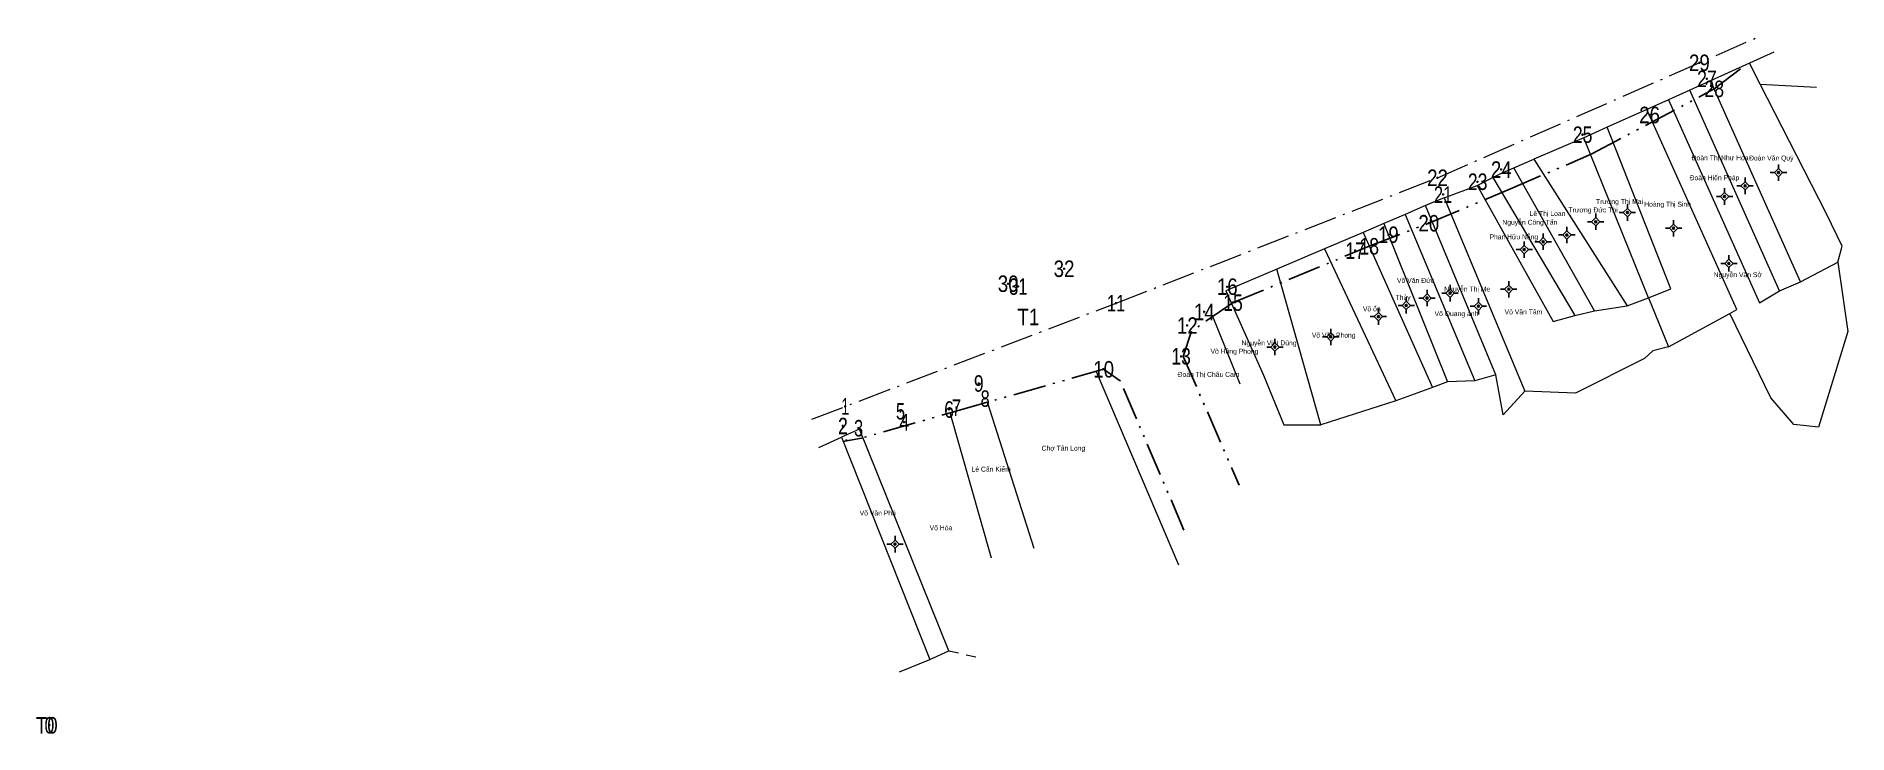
# Model space of a CAD drawing. Header units: metres. Extents: x 542696 to 543246, y 1835559 to 1835770.
import ezdxf
from ezdxf.enums import TextEntityAlignment as Align

# ---------------------------------------------------------------- set-up
doc = ezdxf.new("R2010")
doc.units = ezdxf.units.M
doc.header["$LTSCALE"] = 2
for name, pattern in [('DASH_DOUBLE_DOT', [9.2, 5, -1.2, 0.3, -1.2, 0.3, -1.2]), ('DOT_DASHED', [7.7, 5, -1.2, 0.3, -1.2]), ('SHORT_DASHED', [2.7, 1.5, -1.2])]:
    doc.linetypes.add(name, pattern=pattern)
for name, color, linetype, lineweight in [('11', 7, 'Continuous', 13), ('20', 7, 'Continuous', 13), ('21', 7, 'DASH_DOUBLE_DOT', 25), ('40', 7, 'Continuous', 25)]:
    doc.layers.add(name, color=color, linetype=linetype, lineweight=lineweight)
doc.layers.add('12', color=7, linetype='Continuous')
doc.layers.add('23', color=7, linetype='Continuous')

msp = doc.modelspace()

# ---------------------------------------------------------------- hatches: boundary and pattern name
at = {"layer": '40'}
for points in [[(543225.339, 1835728.88, 1), (543224.739, 1835728.88, 1)], [(543208.969, 1835721.61, 1), (543208.369, 1835721.61, 1)], [(543215.179, 1835724.86, 1), (543214.579, 1835724.86, 1)], [(543179.439, 1835716.75, 1), (543178.839, 1835716.75, 1)], [(543169.809, 1835713.96, 1), (543169.209, 1835713.96, 1)], [(543193.479, 1835711.99, 1), (543192.879, 1835711.99, 1)], [(543148.119, 1835705.51, 1), (543147.519, 1835705.51, 1)], [(543153.859, 1835707.89, 1), (543153.259, 1835707.89, 1)], [(543161.059, 1835709.94, 1), (543160.459, 1835709.94, 1)], [(543210.279, 1835701.32, 1), (543209.679, 1835701.32, 1)], [(543112.259, 1835688.56, 1), (543111.659, 1835688.56, 1)], [(543118.569, 1835690.8, 1), (543117.969, 1835690.8, 1)], [(543125.559, 1835692.26, 1), (543124.959, 1835692.26, 1)], [(543143.399, 1835693.46, 1), (543142.799, 1835693.46, 1)], [(543103.809, 1835685.15, 1), (543103.209, 1835685.15, 1)], [(543134.179, 1835688.3, 1), (543133.579, 1835688.3, 1)], [(543089.359, 1835678.99, 1), (543088.759, 1835678.99, 1)], [(543072.379, 1835675.91, 1), (543071.779, 1835675.91, 1)], [(542956.969, 1835616.06, 1), (542956.369, 1835616.06, 1)]]:
    msp.add_hatch(color=256, dxfattribs=at).paths.add_polyline_path(points)

# ---------------------------------------------------------------- linework, layer by layer
at = {"layer": '11'}
for p, q in [((543201.31, 1835762.23), (543200.69, 1835762.23)), ((543201, 1835761.91), (543201, 1835762.54)), ((543203.61, 1835757.37), (543202.99, 1835757.37)), ((543203.3, 1835757.06), (543203.3, 1835757.68)), ((543205.85, 1835754.3), (543205.22, 1835754.3)), ((543205.54, 1835753.99), (543205.54, 1835754.61)), ((543186.19, 1835746.39), (543185.57, 1835746.39)), ((543185.88, 1835746.08), (543185.88, 1835746.71)), ((543165.86, 1835740.39), (543165.23, 1835740.39)), ((543165.54, 1835740.08), (543165.54, 1835740.71)), ((543121.78, 1835727.31), (543121.16, 1835727.31)), ((543121.47, 1835726.99), (543121.47, 1835727.62)), ((543141.13, 1835729.79), (543140.51, 1835729.79)), ((543140.82, 1835729.48), (543140.82, 1835730.1)), ((543123.45, 1835722.2), (543122.83, 1835722.2)), ((543123.14, 1835721.89), (543123.14, 1835722.52)), ((543133.95, 1835726.11), (543133.33, 1835726.11)), ((543133.64, 1835725.8), (543133.64, 1835726.42)), ((543119.12, 1835713.51), (543118.49, 1835713.51)), ((543118.81, 1835713.2), (543118.81, 1835713.82)), ((543096.44, 1835704.87), (543096.44, 1835705.5)), ((543101.03, 1835706.51), (543100.41, 1835706.51)), ((543100.72, 1835706.2), (543100.72, 1835706.82)), ((543106.84, 1835710.02), (543106.22, 1835710.02)), ((543106.53, 1835709.71), (543106.53, 1835710.33)), ((543008.33, 1835699.69), (543007.71, 1835699.69)), ((543008.02, 1835699.37), (543008.02, 1835700)), ((543096.75, 1835705.18), (543096.13, 1835705.18)), ((542991.35, 1835695.15), (542990.73, 1835695.15)), ((542991.04, 1835694.84), (542991.04, 1835695.46)), ((542994.43, 1835694.28), (542993.81, 1835694.28)), ((542994.12, 1835693.97), (542994.12, 1835694.59)), ((543057.9, 1835694.24), (543057.28, 1835694.24)), ((543057.59, 1835693.92), (543057.59, 1835694.55)), ((543024.13, 1835689.23), (543023.51, 1835689.23)), ((543023.82, 1835688.92), (543023.82, 1835689.54)), ((543059.66, 1835689.4), (543059.03, 1835689.4)), ((543059.34, 1835689.09), (543059.34, 1835689.72)), ((543050.93, 1835686.56), (543050.31, 1835686.56)), ((543050.62, 1835686.25), (543050.62, 1835686.87)), ((543045.76, 1835682.44), (543045.14, 1835682.44)), ((543045.45, 1835682.12), (543045.45, 1835682.75)), ((543043.88, 1835673.09), (543043.25, 1835673.09)), ((543043.57, 1835672.78), (543043.57, 1835673.4)), ((543020.35, 1835669.17), (543019.72, 1835669.17)), ((543020.04, 1835668.85), (543020.04, 1835669.48)), ((542982.41, 1835664.86), (542981.79, 1835664.86)), ((542982.1, 1835664.55), (542982.1, 1835665.17)), ((542941.86, 1835657.9), (542941.24, 1835657.9)), ((542941.55, 1835657.58), (542941.55, 1835658.21)), ((542958.65, 1835656.4), (542958.02, 1835656.4)), ((542958.33, 1835656.09), (542958.33, 1835656.72)), ((542973.4, 1835656.95), (542972.78, 1835656.95)), ((542973.09, 1835656.64), (542973.09, 1835657.27)), ((542975.65, 1835657.51), (542975.03, 1835657.51)), ((542975.34, 1835657.2), (542975.34, 1835657.82)), ((542984.36, 1835660.26), (542983.74, 1835660.26)), ((542984.05, 1835659.95), (542984.05, 1835660.58)), ((542941.16, 1835651.94), (542940.54, 1835651.94)), ((542940.85, 1835651.62), (542940.85, 1835652.25)), ((542945.92, 1835651.28), (542945.3, 1835651.28)), ((542945.61, 1835650.97), (542945.61, 1835651.59)), ((542959.81, 1835653.07), (542959.18, 1835653.07)), ((542959.49, 1835652.76), (542959.49, 1835653.39)), ((542942.21, 1835647.56), (542941.59, 1835647.56)), ((542941.9, 1835647.24), (542941.9, 1835647.87)), ((542700.12, 1835561.09), (542699.5, 1835561.09)), ((542699.81, 1835560.78), (542699.81, 1835561.4))]:
    msp.add_line(p, q, dxfattribs=at)
at = {"layer": '20'}
for p, q in [((543219.47, 1835755.7), (543216.2, 1835762.07)), ((543231.69, 1835695.7), (543204.43, 1835756.78)), ((543219.47, 1835755.7), (543236.56, 1835754.82)), ((543225.36, 1835692.95), (543198.1, 1835753.93)), ((543144.63, 1835730.34), (543150.74, 1835732.96)), ((543150.74, 1835732.96), (543179.07, 1835688.46)), ((543133.53, 1835725), (543138.28, 1835727.36)), ((543138.28, 1835727.36), (543163.19, 1835685.45)), ((543169.1, 1835686.92), (543144.63, 1835730.34)), ((543123.51, 1835721.27), (543133.53, 1835725)), ((543111.65, 1835716.21), (543132.77, 1835665.67)), ((543123.51, 1835721.27), (543117.82, 1835718.85)), ((543139.16, 1835667.47), (543117.82, 1835718.85)), ((543123.51, 1835721.27), (543148.01, 1835662.55)), ((543098.83, 1835710.74), (543119.89, 1835663.68)), ((543105.15, 1835713.44), (543124.52, 1835665.39)), ((543086.06, 1835652.25), (543072.65, 1835699.58)), ((543061.53, 1835664.65), (543053.2, 1835685.17)), ((543191.62, 1835675.94), (543210.21, 1835686.14)), ((543017.81, 1835668.54), (543042.78, 1835609.83)), ((542985.95, 1835611.77), (542973.38, 1835655.93)), ((542998.93, 1835614.74), (542984.79, 1835659.18)), ((542933.49, 1835645.46), (542940.43, 1835648.56)), ((542958.05, 1835577.35), (542967.27, 1835581.1))]:
    msp.add_line(p, q, dxfattribs=at)
at = {"layer": '20', "linetype": 'SHORT_DASHED'}
msp.add_line((542973.01, 1835583.72), (542981.51, 1835581.74), dxfattribs=at)
at = {"layer": '20', "linetype": 'DOT_DASHED'}
msp.add_lwpolyline([(542931.43, 1835654.05), (543023.82, 1835689.23), (543121.47, 1835727.31), (543219.34, 1835770.28)], dxfattribs=at)
at = {"layer": '20'}
for points in [[(543223.62, 1835765.41), (543216.2, 1835762.07), (543204.43, 1835756.78), (543198.1, 1835753.93), (543191.6, 1835751.01), (543185.02, 1835748.05), (543173.02, 1835742.66), (543165.92, 1835739.47)], [(543243.08, 1835701.68), (543244.34, 1835706.57), (543239.51, 1835716.59), (543219.47, 1835755.7)], [(543191.6, 1835751.01), (543219.3, 1835689.3), (543225.36, 1835692.95)], [(543210.21, 1835686.14), (543212.38, 1835687.33), (543185.02, 1835748.05)], [(543185.5, 1835690.85), (543165.92, 1835739.47), (543150.74, 1835732.96)], [(543185.5, 1835690.85), (543192.37, 1835693.57), (543173.02, 1835742.66)], [(543138.28, 1835727.36), (543141.28, 1835728.9), (543144.63, 1835730.34)], [(543133.53, 1835725), (543156.56, 1835683.66), (543163.19, 1835685.45)], [(543117.82, 1835718.85), (543111.65, 1835716.21), (543105.15, 1835713.44), (543098.83, 1835710.74), (543087.1, 1835705.74), (543072.65, 1835699.58)], [(543087.1, 1835705.74), (543108.75, 1835659.57), (543086.06, 1835652.25)], [(543243.08, 1835701.68), (543246.08, 1835680.67), (543237.21, 1835651.64), (543229.73, 1835652.42), (543222.68, 1835660.45), (543210.21, 1835686.14)], [(543225.36, 1835692.95), (543231.69, 1835695.7), (543243.08, 1835701.68)], [(543072.65, 1835699.58), (543057.2, 1835692.99), (543068.64, 1835667.33), (543074.76, 1835652.26), (543086.06, 1835652.25)], [(543163.19, 1835685.45), (543169.1, 1835686.92), (543179.07, 1835688.46), (543185.5, 1835690.85), (543191.62, 1835675.94)], [(543191.62, 1835675.94), (543186.82, 1835674.75), (543184.29, 1835672.42), (543163.41, 1835661.92), (543148.01, 1835662.55)], [(543139.16, 1835667.47), (543132.77, 1835665.67), (543124.52, 1835665.39)], [(543148.01, 1835662.55), (543141.44, 1835655.34), (543139.16, 1835667.47)], [(543124.52, 1835665.39), (543119.89, 1835663.68), (543108.75, 1835659.57)], [(542973.01, 1835583.72), (542945.93, 1835651.02), (542940.43, 1835648.56)], [(542940.43, 1835648.56), (542967.27, 1835581.1), (542973.01, 1835583.72)]]:
    msp.add_lwpolyline(points, dxfattribs=at)
at = {"layer": '21'}
msp.add_line((543205.54, 1835754.3), (543215.23, 1835761.64), dxfattribs=at)
for points in [[(543059.34, 1835689.4), (543100.72, 1835706.51), (543118.81, 1835713.51), (543143.59, 1835723.91), (543168.35, 1835734.53), (543205.54, 1835754.3)], [(543059.34, 1835689.4), (543046.71, 1835680.71), (543044.23, 1835673.08), (543061.18, 1835634.01)], [(543044.45, 1835620.3), (543025.09, 1835665.65), (543020.04, 1835669.17), (542980.49, 1835657.96), (542946.97, 1835648.38), (542940.95, 1835647.26)]]:
    msp.add_lwpolyline(points, dxfattribs=at)
at = {"layer": '40'}
for p, q in [((543214.88, 1835727.36), (543214.88, 1835726.11)), ((543223.79, 1835728.88), (543222.54, 1835728.88)), ((543225.04, 1835731.38), (543225.04, 1835730.13)), ((543225.04, 1835727.63), (543225.04, 1835726.38)), ((543227.54, 1835728.88), (543226.29, 1835728.88)), ((543208.67, 1835724.11), (543208.67, 1835722.86)), ((543213.63, 1835724.86), (543212.38, 1835724.86)), ((543214.88, 1835723.61), (543214.88, 1835722.36)), ((543217.38, 1835724.86), (543216.13, 1835724.86)), ((543169.51, 1835716.46), (543169.51, 1835715.21)), ((543177.89, 1835716.75), (543176.64, 1835716.75)), ((543179.14, 1835719.25), (543179.14, 1835718)), ((543181.64, 1835716.75), (543180.39, 1835716.75)), ((543207.42, 1835721.61), (543206.17, 1835721.61)), ((543208.67, 1835720.36), (543208.67, 1835719.11)), ((543211.17, 1835721.61), (543209.92, 1835721.61)), ((543160.76, 1835712.44), (543160.76, 1835711.19)), ((543168.26, 1835713.96), (543167.01, 1835713.96)), ((543169.51, 1835712.71), (543169.51, 1835711.46)), ((543172.01, 1835713.96), (543170.76, 1835713.96)), ((543179.14, 1835715.5), (543179.14, 1835714.25)), ((543191.93, 1835711.99), (543190.68, 1835711.99)), ((543193.18, 1835714.49), (543193.18, 1835713.24)), ((543193.18, 1835710.74), (543193.18, 1835709.49)), ((543195.68, 1835711.99), (543194.43, 1835711.99)), ((543146.57, 1835705.51), (543145.32, 1835705.51)), ((543147.82, 1835708.01), (543147.82, 1835706.76)), ((543150.32, 1835705.51), (543149.07, 1835705.51)), ((543152.31, 1835707.89), (543151.06, 1835707.89)), ((543153.56, 1835710.39), (543153.56, 1835709.14)), ((543153.56, 1835706.64), (543153.56, 1835705.39)), ((543156.06, 1835707.89), (543154.81, 1835707.89)), ((543159.51, 1835709.94), (543158.26, 1835709.94)), ((543160.76, 1835708.69), (543160.76, 1835707.44)), ((543163.26, 1835709.94), (543162.01, 1835709.94)), ((543147.82, 1835704.26), (543147.82, 1835703.01)), ((543208.73, 1835701.32), (543207.48, 1835701.32)), ((543209.98, 1835703.82), (543209.98, 1835702.57)), ((543209.98, 1835700.07), (543209.98, 1835698.82)), ((543212.48, 1835701.32), (543211.23, 1835701.32)), ((543125.26, 1835694.76), (543125.26, 1835693.51)), ((543143.1, 1835695.96), (543143.1, 1835694.71)), ((543111.96, 1835691.06), (543111.96, 1835689.81)), ((543117.02, 1835690.8), (543115.77, 1835690.8)), ((543118.27, 1835693.3), (543118.27, 1835692.05)), ((543118.27, 1835689.55), (543118.27, 1835688.3)), ((543120.77, 1835690.8), (543119.52, 1835690.8)), ((543124.01, 1835692.26), (543122.76, 1835692.26)), ((543125.26, 1835691.01), (543125.26, 1835689.76)), ((543127.76, 1835692.26), (543126.51, 1835692.26)), ((543133.88, 1835690.8), (543133.88, 1835689.55)), ((543141.85, 1835693.46), (543140.6, 1835693.46)), ((543143.1, 1835692.21), (543143.1, 1835690.96)), ((543145.6, 1835693.46), (543144.35, 1835693.46)), ((543102.26, 1835685.15), (543101.01, 1835685.15)), ((543103.51, 1835687.65), (543103.51, 1835686.4)), ((543103.51, 1835683.9), (543103.51, 1835682.65)), ((543106.01, 1835685.15), (543104.76, 1835685.15)), ((543110.71, 1835688.56), (543109.46, 1835688.56)), ((543111.96, 1835687.31), (543111.96, 1835686.06)), ((543114.46, 1835688.56), (543113.21, 1835688.56)), ((543132.63, 1835688.3), (543131.38, 1835688.3)), ((543133.88, 1835687.05), (543133.88, 1835685.8)), ((543136.38, 1835688.3), (543135.13, 1835688.3)), ((543072.08, 1835678.41), (543072.08, 1835677.16)), ((543087.81, 1835678.99), (543086.56, 1835678.99)), ((543089.06, 1835681.49), (543089.06, 1835680.24)), ((543089.06, 1835677.74), (543089.06, 1835676.49)), ((543091.56, 1835678.99), (543090.31, 1835678.99)), ((543070.83, 1835675.91), (543069.58, 1835675.91)), ((543072.08, 1835674.66), (543072.08, 1835673.41)), ((543074.58, 1835675.91), (543073.33, 1835675.91)), ((542956.67, 1835618.56), (542956.67, 1835617.31)), ((542955.42, 1835616.06), (542954.17, 1835616.06)), ((542956.67, 1835614.81), (542956.67, 1835613.56)), ((542959.17, 1835616.06), (542957.92, 1835616.06))]:
    msp.add_line(p, q, dxfattribs=at)
for points in [[(543225.04, 1835730.13), (543223.79, 1835728.88), (543225.04, 1835727.63), (543226.29, 1835728.88)], [(543208.67, 1835722.86), (543207.42, 1835721.61), (543208.67, 1835720.36), (543209.92, 1835721.61)], [(543214.88, 1835726.11), (543213.63, 1835724.86), (543214.88, 1835723.61), (543216.13, 1835724.86)], [(543179.14, 1835718), (543177.89, 1835716.75), (543179.14, 1835715.5), (543180.39, 1835716.75)], [(543160.76, 1835711.19), (543159.51, 1835709.94), (543160.76, 1835708.69), (543162.01, 1835709.94)], [(543169.51, 1835715.21), (543168.26, 1835713.96), (543169.51, 1835712.71), (543170.76, 1835713.96)], [(543193.18, 1835713.24), (543191.93, 1835711.99), (543193.18, 1835710.74), (543194.43, 1835711.99)], [(543147.82, 1835706.76), (543146.57, 1835705.51), (543147.82, 1835704.26), (543149.07, 1835705.51)], [(543153.56, 1835709.14), (543152.31, 1835707.89), (543153.56, 1835706.64), (543154.81, 1835707.89)], [(543209.98, 1835702.57), (543208.73, 1835701.32), (543209.98, 1835700.07), (543211.23, 1835701.32)], [(543143.1, 1835694.71), (543141.85, 1835693.46), (543143.1, 1835692.21), (543144.35, 1835693.46)], [(543111.96, 1835689.81), (543110.71, 1835688.56), (543111.96, 1835687.31), (543113.21, 1835688.56)], [(543118.27, 1835692.05), (543117.02, 1835690.8), (543118.27, 1835689.55), (543119.52, 1835690.8)], [(543125.26, 1835693.51), (543124.01, 1835692.26), (543125.26, 1835691.01), (543126.51, 1835692.26)], [(543133.88, 1835689.55), (543132.63, 1835688.3), (543133.88, 1835687.05), (543135.13, 1835688.3)], [(543103.51, 1835686.4), (543102.26, 1835685.15), (543103.51, 1835683.9), (543104.76, 1835685.15)], [(543089.06, 1835680.24), (543087.81, 1835678.99), (543089.06, 1835677.74), (543090.31, 1835678.99)], [(543072.08, 1835677.16), (543070.83, 1835675.91), (543072.08, 1835674.66), (543073.33, 1835675.91)], [(542956.67, 1835617.31), (542955.42, 1835616.06), (542956.67, 1835614.81), (542957.92, 1835616.06)]]:
    msp.add_lwpolyline(points, close=True, dxfattribs=at)
for centre in [(543225.039, 1835728.88), (543208.669, 1835721.61), (543214.879, 1835724.86), (543179.139, 1835716.75), (543169.509, 1835713.96), (543193.179, 1835711.99), (543147.819, 1835705.51), (543153.559, 1835707.89), (543160.759, 1835709.94), (543209.979, 1835701.32), (543111.959, 1835688.56), (543118.269, 1835690.8), (543125.259, 1835692.26), (543143.099, 1835693.46), (543103.509, 1835685.15), (543133.879, 1835688.3), (543089.059, 1835678.99), (543072.079, 1835675.91), (542956.669, 1835616.06)]:
    msp.add_circle(centre, 0.3, dxfattribs=at)

# ---------------------------------------------------------------- texts
at = {"layer": '12'}
for s, width, p in [('29', 0.85, (543201, 1835759.73)), ('27', 0.8, (543203.3, 1835754.87)), ('28', 0.8, (543205.54, 1835751.8)), ('26', 0.85, (543185.885, 1835743.89)), ('25', 0.8, (543165.545, 1835737.89)), ('22', 0.85, (543121.47, 1835724.81)), ('23', 0.8, (543133.645, 1835723.61)), ('24', 0.85, (543140.82, 1835727.29)), ('21', 0.75, (543123.14, 1835719.7)), ('19', 0.85, (543106.53, 1835707.52)), ('20', 0.85, (543118.81, 1835711.01)), ('17', 0.8, (543096.44, 1835702.68)), ('18', 0.8, (543100.72, 1835704.01)), ('32', 0.85, (543008.02, 1835697.19)), ('30', 0.85, (542991.04, 1835692.65)), ('31', 0.75, (542994.12, 1835691.78)), ('16', 0.85, (543057.595, 1835691.74)), ('11', 0.75, (543023.82, 1835686.73)), ('14', 0.85, (543050.62, 1835684.06)), ('15', 0.8, (543059.345, 1835686.9)), ('T1 ', 0.85, (542997.955, 1835682.54)), ('12', 0.85, (543045.45, 1835679.94)), ('13', 0.8, (543043.575, 1835670.59)), ('9', 0.8, (542982.1, 1835662.36)), ('10', 0.85, (543020.04, 1835666.67)), ('8', 0.75, (542984.05, 1835657.76)), ('1', 0.65, (542941.55, 1835655.4)), ('5', 0.75, (542958.335, 1835653.9)), ('6', 0.8, (542973.095, 1835654.45)), ('7', 0.75, (542975.34, 1835655.01)), ('2', 0.8, (542940.85, 1835649.44)), ('3', 0.75, (542945.615, 1835648.78)), ('4', 0.8, (542959.49, 1835650.57)), ('T0 ', 0.85, (542699.785, 1835558.58)), ('0', 0.8, (542699.81, 1835558.59))]:
    msp.add_text(s, height=5, dxfattribs=dict(at, width=width)).set_placement(p, align=Align.CENTER)
at = {"layer": '23'}
for s, width, p in [('Đoàn Thị Như Hoa', 0.9, (543207.305, 1835732.62)), ('Đoàn Văn Quý', 0.9, (543222.85, 1835732.56)), ('Đoàn Hiến Pháp', 0.9, (543205.605, 1835726.56)), ('Lê Thị Loan', 0.9, (543154.865, 1835715.71)), ('Trương Đức Thi', 0.95, (543168.705, 1835716.8)), ('Trương Thị Mai', 0.9, (543176.74, 1835719.36)), ('Hoàng Thị Sinh', 0.9, (543191.345, 1835718.54)), ('Nguyễn Công Tấn', 0.9, (543149.51, 1835713.04)), ('Phan Hữu Nẳng', 0.85, (543144.645, 1835708.62)), ('Võ Văn Đức', 0.95, (543114.795, 1835695.4)), ('Nguyễn Thị Me', 0.9, (543130.485, 1835692.78)), ('Nguyễn Văn Sở', 0.9, (543212.67, 1835697.14)), ('Thủy', 0.9, (543110.995, 1835690.25)), ('Võ ổn', 0.9, (543101.49, 1835686.76)), ('Võ Quang ánh', 0.9, (543127.21, 1835685.31)), ('Võ Văn Tâm', 0.9, (543147.57, 1835685.84)), ('Nguyễn Việt Dũng', 0.9, (543070.295, 1835676.43)), ('Võ Văn Phong', 0.9, (543089.925, 1835678.78)), ('Võ Hồng Phong', 0.9, (543059.78, 1835673.89)), ('Đoàn Thị Châu Cam', 0.9, (543051.91, 1835666.87)), ('Chợ Tân Long', 0.9, (543007.84, 1835644.47)), ('Lê Cẩn Kiểm', 0.9, (542985.88, 1835638.09)), ('Võ Văn Phú', 0.9, (542951.425, 1835624.78)), ('Võ Hóa', 0.9, (542970.625, 1835620.28))]:
    msp.add_text(s, height=1.5, dxfattribs=dict(at, width=width)).set_placement(p, align=Align.CENTER)

doc.saveas('drawing.dxf')
